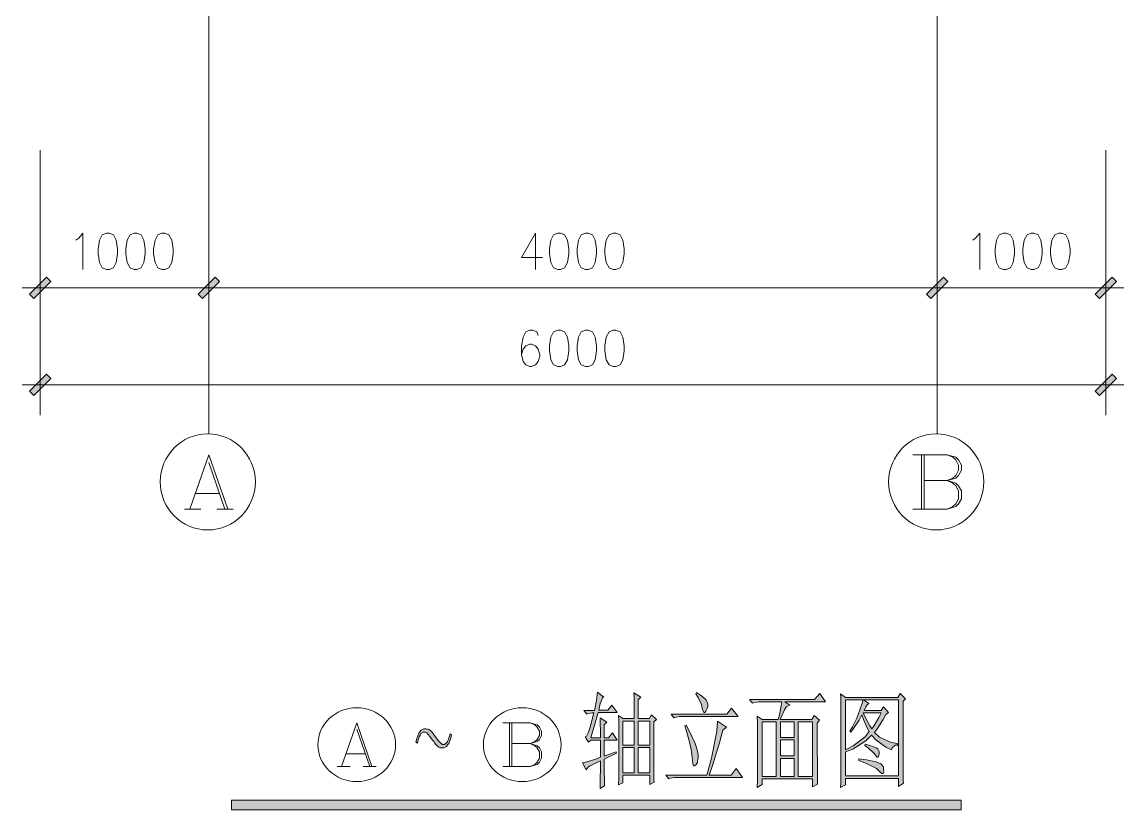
# Model space of a CAD drawing. Header units: millimetres. Extents: x 0 to 586, y 0 to 414.
# Drawn here: x 239.2 to 328.7, y 220.7 to 284.7 of the extents above; entities that cross this region are included whole.
import ezdxf

# ---------------------------------------------------------------- set-up
doc = ezdxf.new("R2010")
doc.units = ezdxf.units.MM

msp = doc.modelspace()

# ---------------------------------------------------------------- hatches: boundary and pattern name
h = msp.add_hatch(color=0)
h.dxf.hatch_style = 2
h.paths.add_polyline_path([(241.194167, 263.973028), (241.543417, 263.623778), (240.164056, 262.244417), (239.814806, 262.593667)])
h = msp.add_hatch(color=0)
h.dxf.hatch_style = 2
h.paths.add_polyline_path([(254.881944, 263.973028), (255.231194, 263.623778), (253.851833, 262.244417), (253.502583, 262.593667)])
h = msp.add_hatch(color=0)
h.dxf.hatch_style = 2
h.paths.add_polyline_path([(253.851833, 262.244417), (253.502583, 262.593667), (254.881944, 263.973028), (255.231194, 263.623778)])
h = msp.add_hatch(color=0)
h.dxf.hatch_style = 2
h.paths.add_polyline_path([(313.005611, 262.244417), (312.656361, 262.593667), (314.035722, 263.973028), (314.384972, 263.623778)])
h = msp.add_hatch(color=0)
h.dxf.hatch_style = 2
h.paths.add_polyline_path([(314.035722, 263.973028), (314.384972, 263.623778), (313.005611, 262.244417), (312.656361, 262.593667)])
h = msp.add_hatch(color=0)
h.dxf.hatch_style = 2
h.paths.add_polyline_path([(326.693389, 262.244417), (326.344139, 262.593667), (327.727028, 263.973028), (328.07275, 263.623778)])
h = msp.add_hatch(color=0)
h.dxf.hatch_style = 2
h.paths.add_polyline_path([(241.194167, 256.084917), (241.543417, 255.739194), (240.164056, 254.356306), (239.814806, 254.705556)])
h = msp.add_hatch(color=0)
h.dxf.hatch_style = 2
h.paths.add_polyline_path([(326.693389, 254.356306), (326.344139, 254.705556), (327.727028, 256.084917), (328.07275, 255.739194)])
h = msp.add_hatch(color=0)
h.dxf.hatch_style = 2
h.paths.add_polyline_path([(286.487306, 224.804111), (286.487306, 224.010361), (286.501417, 222.937917), (286.515528, 222.655694), (286.145111, 222.422861), (286.159222, 223.068444), (286.173333, 224.193806), (286.173333, 224.673583), (285.774694, 224.490139), (285.27375, 224.243194), (285.167917, 224.176167), (285.009167, 223.943333), (284.716361, 224.507778), (285.076194, 224.588917), (285.802917, 224.82175), (286.173333, 224.969917), (286.173333, 226.356333), (285.404278, 226.356333), (285.192611, 226.194056), (284.928028, 226.620917), (285.033861, 226.687944), (285.213778, 227.001917), (285.287861, 227.248861), (285.358417, 227.499333), (285.538333, 228.159028), (285.644167, 228.571778), (285.496, 228.571778), (285.206722, 228.522389), (285.062083, 228.473), (284.822194, 228.769333), (285.697083, 228.769333), (285.75, 229.019806), (285.827611, 229.432556), (285.855833, 229.594833), (285.880528, 229.760639), (285.919333, 230.09225), (285.933444, 230.254528), (286.462611, 229.859417), (286.370889, 229.859417), (286.159222, 229.333778), (286.039278, 228.804611), (286.780111, 228.804611), (287.097611, 229.199722), (287.545639, 228.607056), (285.986361, 228.607056), (285.404278, 226.557417), (286.173333, 226.557417), (286.173333, 227.019556), (286.159222, 227.827417), (286.145111, 228.176667), (286.698972, 227.813306), (286.487306, 227.612222), (286.487306, 226.557417), (286.833028, 226.557417), (287.150528, 226.952528), (287.545639, 226.356333), (286.487306, 226.356333), (286.487306, 225.068694), (287.439806, 225.400306), (287.468028, 225.301528)])
h = msp.add_hatch(color=0)
h.paths.add_polyline_path([(290.505444, 223.7105), (290.505444, 223.512944), (290.519556, 223.131944), (290.533667, 222.952028), (290.191472, 222.750944), (290.191472, 223.512944), (287.997194, 223.512944), (287.997194, 222.885), (287.651472, 222.719194), (287.665583, 223.248361), (287.679694, 224.684167), (287.679694, 225.594333), (287.679694, 226.5045), (287.665583, 227.890917), (287.651472, 228.370694), (287.997194, 228.106111), (288.921472, 228.106111), (288.921472, 228.850472), (288.907361, 229.891167), (288.89325, 230.191028), (289.450639, 229.859417), (289.238972, 229.626583), (289.238972, 228.106111), (290.16325, 228.106111), (290.322, 228.402444), (290.717111, 228.039083), (290.505444, 227.841528)])
h.paths.add_polyline_path([(289.238972, 225.760139), (289.238972, 223.7105), (290.191472, 223.7105), (290.191472, 225.760139)])
h.paths.add_polyline_path([(287.997194, 225.760139), (287.997194, 223.7105), (288.921472, 223.7105), (288.921472, 225.760139)])
h.paths.add_polyline_path([(289.238972, 227.908556), (289.238972, 225.957694), (290.191472, 225.957694), (290.191472, 227.908556)])
h.paths.add_polyline_path([(287.997194, 227.908556), (287.997194, 225.957694), (288.921472, 225.957694), (288.921472, 227.908556)])
h = msp.add_hatch(color=0)
h.dxf.hatch_style = 2
h.paths.add_polyline_path([(293.969722, 230.21925), (294.287222, 230.021694), (294.678806, 229.718306), (294.749361, 229.608944), (294.823444, 229.503111), (294.894, 229.294972), (294.894, 229.196194), (294.894, 229.115056), (294.841083, 228.924556), (294.788167, 228.815194), (294.73525, 228.709361), (294.657639, 228.6), (294.629417, 228.6), (294.5765, 228.6), (294.484778, 228.783444), (294.445972, 228.963361), (294.378944, 229.245583), (294.114361, 229.824139), (293.916806, 230.120472)])
h = msp.add_hatch(color=0)
h.paths.add_polyline_path([(300.605472, 228.042611), (300.711306, 228.420083), (300.855944, 229.132694), (300.89475, 229.464306), (299.204944, 229.464306), (299.007389, 229.464306), (298.661667, 229.414917), (298.517028, 229.365528), (298.277139, 229.661861), (303.565278, 229.661861), (303.988611, 230.15575), (304.464861, 229.464306), (301.159333, 229.464306), (301.557972, 229.199722), (301.293389, 229.100944), (301.134639, 228.818722), (300.870056, 228.289556), (300.764222, 228.042611), (303.353611, 228.042611), (303.540583, 228.370694), (303.963917, 227.975583), (303.776944, 227.74275), (303.776944, 226.257556), (303.791056, 223.781056), (303.805167, 222.78975), (303.406528, 222.556917), (303.406528, 223.216611), (299.310778, 223.216611), (299.310778, 222.754472), (298.912139, 222.525167), (298.92625, 223.103722), (298.940361, 224.581861), (298.940361, 225.481444), (298.940361, 226.381028), (298.92625, 227.792139), (298.912139, 228.303667), (299.310778, 228.042611)])
h.paths.add_polyline_path([(302.242361, 227.841528), (302.242361, 223.414167), (303.406528, 223.414167), (303.406528, 227.841528)])
h.paths.add_polyline_path([(299.310778, 227.841528), (299.310778, 223.414167), (300.446722, 223.414167), (300.446722, 227.841528)])
h.paths.add_polyline_path([(300.788917, 224.874667), (300.788917, 223.414167), (301.900167, 223.414167), (301.900167, 224.874667)])
h.paths.add_polyline_path([(300.788917, 226.388083), (300.788917, 225.072222), (301.900167, 225.072222), (301.900167, 226.388083)])
h.paths.add_polyline_path([(300.788917, 227.841528), (300.788917, 226.585639), (301.900167, 226.585639), (301.900167, 227.841528)])
h = msp.add_hatch(color=0)
h.paths.add_polyline_path([(310.754889, 229.527806), (310.754889, 224.045639), (310.754889, 223.714028), (310.769, 223.117833), (310.783111, 222.856778), (310.384472, 222.592194), (310.384472, 223.251889), (306.077056, 223.251889), (306.077056, 222.722722), (305.681944, 222.525167), (305.692528, 222.856778), (305.706639, 223.534111), (305.706639, 223.879833), (305.706639, 228.868111), (305.706639, 229.150333), (305.692528, 229.778278), (305.681944, 230.124), (306.077056, 229.827667), (310.331556, 229.827667), (310.518528, 230.15575), (310.941861, 229.725361)])
h.paths.add_polyline_path([(306.077056, 223.449444), (310.384472, 223.449444), (310.384472, 229.630111), (307.5305, 229.630111), (307.982056, 229.33025), (307.823306, 229.231472), (307.742167, 229.083306), (307.622222, 228.850472), (307.583417, 228.769333), (308.983944, 228.769333), (309.170917, 229.065667), (309.566028, 228.603528), (309.354361, 228.437722), (309.128583, 228.042611), (308.666444, 227.315889), (308.430083, 226.984278), (308.839306, 226.606806), (309.777694, 226.158778), (310.306861, 226.09175), (310.306861, 225.961222), (310.109306, 225.943583), (309.858833, 225.746028), (309.805917, 225.566111), (309.34025, 225.777778), (308.535917, 226.373972), (308.190194, 226.754972), (307.728056, 226.292833), (306.67325, 225.6155), (306.077056, 225.400306)])
h.paths.add_polyline_path([(306.077056, 229.630111), (306.077056, 225.566111), (306.697944, 225.894194), (307.664556, 226.638556), (308.00675, 227.051306), (307.833889, 227.347639), (307.5305, 228.024972), (307.399972, 228.405972), (307.188306, 227.993222), (306.73675, 227.29825), (306.500389, 227.019556), (306.41925, 227.083056), (306.630917, 227.432306), (306.99075, 228.151972), (307.135389, 228.522389), (307.280028, 228.892806), (307.452889, 229.446667), (307.477583, 229.630111)])
h.paths.add_polyline_path([(307.505806, 228.571778), (307.68925, 228.159028), (308.045556, 227.513444), (308.218417, 227.280611), (308.401861, 227.545194), (308.772278, 228.190778), (308.95925, 228.571778)])
h = msp.add_hatch(color=0)
h.dxf.hatch_style = 2
h.paths.add_polyline_path([(291.9095, 228.473), (296.428583, 228.473), (296.823694, 228.966889), (297.352861, 228.275444), (292.780861, 228.275444), (292.608, 228.275444), (292.2905, 228.226056), (292.145861, 228.176667)])
h = msp.add_hatch(color=0)
h.dxf.hatch_style = 2
h.paths.add_polyline_path([(296.111083, 227.181833), (295.832389, 226.141139), (295.278528, 224.310222), (294.999833, 223.516472), (296.799, 223.516472), (297.194111, 224.045639), (297.723278, 223.318917), (292.357528, 223.318917), (292.184667, 223.318917), (291.867167, 223.269528), (291.722528, 223.216611), (291.486167, 223.516472), (294.816389, 223.516472), (295.200917, 224.902889), (295.634833, 227.100694), (295.68775, 227.912083), (296.400361, 227.414667)])
h = msp.add_hatch(color=0)
h.dxf.hatch_style = 2
h.paths.add_polyline_path([(293.123056, 227.580472), (293.454667, 226.952528), (293.863889, 226.077639), (293.945028, 225.830694), (294.022639, 225.580222), (294.103778, 225.167472), (294.103778, 225.001667), (294.103778, 224.938167), (294.082611, 224.761778), (294.061444, 224.655944), (294.043806, 224.546583), (293.937972, 224.373722), (293.849778, 224.310222), (293.765111, 224.243194), (293.666333, 224.44075), (293.652222, 224.705333), (293.627528, 224.969917), (293.52875, 225.590806), (293.454667, 225.943583), (293.380583, 226.299889), (293.165389, 227.086583), (293.017222, 227.513444)])
h = msp.add_hatch(color=0)
h.dxf.hatch_style = 2
h.paths.add_polyline_path([(272.372667, 226.578583), (272.309167, 226.66325), (272.189222, 226.811417), (272.136306, 226.878444), (272.083389, 226.941944), (271.952861, 227.008972), (271.871722, 227.008972), (271.765889, 227.008972), (271.596556, 226.8855), (271.529528, 226.762028), (271.4625, 226.638556), (271.356667, 226.314), (271.317861, 226.116444), (271.187333, 226.183472), (271.250833, 226.497444), (271.416639, 226.927833), (271.515417, 227.04425), (271.614194, 227.160667), (271.832917, 227.277083), (271.952861, 227.277083), (272.005778, 227.277083), (272.122194, 227.259444), (272.189222, 227.241806), (272.25625, 227.227694), (272.386778, 227.125389), (272.453806, 227.04425), (272.506722, 226.994861), (272.626667, 226.843167), (272.690167, 226.744389), (272.757194, 226.645611), (272.877139, 226.479806), (272.930056, 226.412778), (272.993556, 226.331639), (273.120556, 226.190528), (273.180528, 226.130556), (273.2405, 226.074111), (273.353389, 226.014139), (273.406306, 226.014139), (273.508611, 226.014139), (273.681472, 226.130556), (273.7485, 226.246972), (273.815528, 226.363389), (273.921361, 226.680889), (273.960167, 226.878444), (274.090694, 226.811417), (274.023667, 226.515083), (273.861389, 226.09175), (273.762611, 225.968278), (273.663833, 225.844806), (273.445111, 225.721333), (273.325167, 225.721333), (273.27225, 225.721333), (273.159361, 225.746028), (273.099389, 225.770722), (273.042944, 225.795417), (272.915944, 225.883611), (272.848917, 225.950639), (272.810111, 226.000028), (272.704278, 226.148194), (272.63725, 226.2505), (272.57375, 226.331639), (272.439694, 226.497444)])
h = msp.add_hatch(color=0)
h.dxf.hatch_style = 2
h.paths.add_polyline_path([(307.664556, 226.024722), (307.982056, 225.943583), (308.430083, 225.795417), (308.560611, 225.728389), (308.694667, 225.664889), (308.814611, 225.439111), (308.8005, 225.283889), (308.786389, 225.128667), (308.733472, 224.969917), (308.694667, 224.969917), (308.655861, 224.969917), (308.560611, 225.054583), (308.507694, 225.135722), (308.377167, 225.301528), (307.939722, 225.696639), (307.636333, 225.925944)])
h = msp.add_hatch(color=0)
h.dxf.hatch_style = 2
h.paths.add_polyline_path([(307.160083, 224.835861), (307.770389, 224.754722), (308.567667, 224.595972), (308.761694, 224.521889), (308.952194, 224.447806), (309.156806, 224.193806), (309.170917, 224.010361), (309.1815, 223.830444), (309.128583, 223.650528), (309.065083, 223.650528), (309.026278, 223.650528), (308.892222, 223.749306), (308.8005, 223.848083), (308.602944, 224.045639), (307.780972, 224.4725), (307.160083, 224.705333)])
h = msp.add_hatch(color=0)
h.dxf.hatch_style = 2
h.paths.add_polyline_path([(256.204861, 220.687194), (256.204861, 221.477417), (315.475056, 221.477417), (315.475056, 220.687194)])

# ---------------------------------------------------------------- linework, layer by layer
at = {"color": 0, "lineweight": 0}
for points in [[(254.366889, 378.273028), (254.366889, 277.230417)], [(313.520667, 378.273028), (313.520667, 277.230417)], [(254.366889, 251.276556), (254.366889, 277.230417)], [(313.520667, 251.276556), (313.520667, 277.230417)], [(240.679111, 274.274139), (240.679111, 252.758222)], [(327.208444, 274.274139), (327.208444, 252.758222)], [(243.578944, 266.982222), (243.804722, 267.123333), (244.143389, 267.546667), (244.143389, 264.586861)], [(280.902833, 267.546667), (279.773944, 265.574639), (281.46375, 265.574639)], [(280.902833, 267.546667), (280.902833, 264.586861)], [(316.4205, 266.982222), (316.646278, 267.123333), (316.984944, 267.546667), (316.984944, 264.586861)], [(242.15725, 263.108722), (239.200972, 263.108722)], [(254.356306, 263.108722), (240.689694, 263.108722)], [(255.845028, 263.108722), (252.88875, 263.108722)], [(252.88875, 263.108722), (255.845028, 263.108722)], [(313.510083, 263.108722), (254.377472, 263.108722)], [(312.042528, 263.108722), (314.998806, 263.108722)], [(314.998806, 263.108722), (312.042528, 263.108722)], [(313.53125, 263.108722), (327.201389, 263.108722)], [(325.730306, 263.108722), (328.690111, 263.108722)], [(281.128611, 259.235222), (281.015722, 259.517444), (280.677056, 259.658556), (280.451278, 259.658556), (280.112611, 259.517444), (279.886833, 259.094111), (279.773944, 258.392083), (279.773944, 257.686528), (279.886833, 257.122083), (280.112611, 256.839861), (280.451278, 256.69875), (280.564167, 256.69875), (280.902833, 256.839861), (281.128611, 257.122083), (281.2415, 257.545417), (281.2415, 257.686528), (281.128611, 258.109861), (280.902833, 258.392083), (280.564167, 258.533194), (280.451278, 258.533194), (280.112611, 258.392083), (279.886833, 258.109861), (279.773944, 257.686528)], [(242.15725, 255.220611), (239.200972, 255.220611)], [(327.201389, 255.220611), (240.689694, 255.220611)], [(325.730306, 255.220611), (328.690111, 255.220611)], [(254.366889, 249.544417), (252.832306, 245.127639)], [(254.366889, 249.544417), (255.901472, 245.127639)], [(254.366889, 248.912944), (255.68275, 245.127639)], [(311.548639, 249.544417), (314.332056, 249.544417), (315.030556, 249.33275), (315.259861, 249.121083), (315.492694, 248.701278), (315.492694, 248.281472), (315.259861, 247.861667), (315.030556, 247.65), (314.332056, 247.438333)], [(312.247139, 245.127639), (312.247139, 249.544417)], [(312.476444, 249.544417), (312.476444, 245.127639)], [(314.332056, 249.544417), (314.797722, 249.33275), (315.030556, 249.121083), (315.259861, 248.701278), (315.259861, 248.281472), (315.030556, 247.861667), (314.797722, 247.65), (314.332056, 247.438333)], [(312.476444, 247.438333), (314.332056, 247.438333), (315.030556, 247.230194), (315.259861, 247.018528), (315.492694, 246.598722), (315.492694, 245.96725), (315.259861, 245.547444), (315.030556, 245.335778), (314.332056, 245.127639), (311.548639, 245.127639)], [(314.332056, 247.438333), (314.797722, 247.230194), (315.030556, 247.018528), (315.259861, 246.598722), (315.259861, 245.96725), (315.030556, 245.547444), (314.797722, 245.335778), (314.332056, 245.127639)], [(253.26975, 246.387056), (255.241778, 246.387056)], [(252.394861, 245.127639), (253.710722, 245.127639)], [(255.023056, 245.127639), (256.338917, 245.127639)], [(266.3825, 227.756861), (265.154833, 224.225556)], [(266.3825, 227.756861), (267.610167, 224.225556)], [(278.242889, 227.756861), (280.472444, 227.756861), (281.026306, 227.591056), (281.213278, 227.421722), (281.40025, 227.086583), (281.40025, 226.747917), (281.213278, 226.412778), (281.026306, 226.243444), (280.472444, 226.074111)], [(278.800278, 224.225556), (278.800278, 227.756861)], [(278.98725, 227.756861), (278.98725, 224.225556)], [(280.472444, 227.756861), (280.842861, 227.591056), (281.026306, 227.421722), (281.213278, 227.086583), (281.213278, 226.747917), (281.026306, 226.412778), (280.842861, 226.243444), (280.472444, 226.074111)], [(266.3825, 227.252389), (267.433778, 224.225556)], [(278.98725, 226.074111), (280.472444, 226.074111), (281.026306, 225.908306), (281.213278, 225.738972), (281.40025, 225.403833), (281.40025, 224.899361), (281.213278, 224.560694), (281.026306, 224.391361), (280.472444, 224.225556), (278.242889, 224.225556)], [(280.472444, 226.074111), (280.842861, 225.908306), (281.026306, 225.738972), (281.213278, 225.403833), (281.213278, 224.899361), (281.026306, 224.560694), (280.842861, 224.391361), (280.472444, 224.225556)], [(265.504083, 225.2345), (267.084528, 225.2345)], [(264.805583, 224.225556), (265.856861, 224.225556)], [(266.908139, 224.225556), (267.959417, 224.225556)]]:
    msp.add_lwpolyline(points, dxfattribs=at)
for points in [[(246.058972, 267.546667), (245.720306, 267.405556), (245.494528, 266.982222), (245.381639, 266.276667), (245.381639, 265.856861), (245.494528, 265.151306), (245.720306, 264.727972), (246.058972, 264.586861), (246.28475, 264.586861), (246.619889, 264.727972), (246.845667, 265.151306), (246.958556, 265.856861), (246.958556, 266.276667), (246.845667, 266.982222), (246.619889, 267.405556), (246.28475, 267.546667)], [(248.309694, 267.546667), (247.974556, 267.405556), (247.748778, 266.982222), (247.635889, 266.276667), (247.635889, 265.856861), (247.748778, 265.151306), (247.974556, 264.727972), (248.309694, 264.586861), (248.535472, 264.586861), (248.874139, 264.727972), (249.099917, 265.151306), (249.212806, 265.856861), (249.212806, 266.276667), (249.099917, 266.982222), (248.874139, 267.405556), (248.535472, 267.546667)], [(250.563944, 267.546667), (250.225278, 267.405556), (250.003028, 266.982222), (249.890139, 266.276667), (249.890139, 265.856861), (250.003028, 265.151306), (250.225278, 264.727972), (250.563944, 264.586861), (250.789722, 264.586861), (251.128389, 264.727972), (251.354167, 265.151306), (251.467056, 265.856861), (251.467056, 266.276667), (251.354167, 266.982222), (251.128389, 267.405556), (250.789722, 267.546667)], [(282.705528, 267.546667), (282.366861, 267.405556), (282.141083, 266.982222), (282.028194, 266.276667), (282.028194, 265.856861), (282.141083, 265.151306), (282.366861, 264.727972), (282.705528, 264.586861), (282.931306, 264.586861), (283.266444, 264.727972), (283.492222, 265.151306), (283.605111, 265.856861), (283.605111, 266.276667), (283.492222, 266.982222), (283.266444, 267.405556), (282.931306, 267.546667)], [(284.959778, 267.546667), (284.621111, 267.405556), (284.395333, 266.982222), (284.282444, 266.276667), (284.282444, 265.856861), (284.395333, 265.151306), (284.621111, 264.727972), (284.959778, 264.586861), (285.182028, 264.586861), (285.520694, 264.727972), (285.746472, 265.151306), (285.859361, 265.856861), (285.859361, 266.276667), (285.746472, 266.982222), (285.520694, 267.405556), (285.182028, 267.546667)], [(287.2105, 267.546667), (286.875361, 267.405556), (286.649583, 266.982222), (286.536694, 266.276667), (286.536694, 265.856861), (286.649583, 265.151306), (286.875361, 264.727972), (287.2105, 264.586861), (287.436278, 264.586861), (287.774944, 264.727972), (288.000722, 265.151306), (288.113611, 265.856861), (288.113611, 266.276667), (288.000722, 266.982222), (287.774944, 267.405556), (287.436278, 267.546667)], [(318.900528, 267.546667), (318.561861, 267.405556), (318.336083, 266.982222), (318.223194, 266.276667), (318.223194, 265.856861), (318.336083, 265.151306), (318.561861, 264.727972), (318.900528, 264.586861), (319.126306, 264.586861), (319.464972, 264.727972), (319.69075, 265.151306), (319.803639, 265.856861), (319.803639, 266.276667), (319.69075, 266.982222), (319.464972, 267.405556), (319.126306, 267.546667)], [(321.154778, 267.546667), (320.816111, 267.405556), (320.590333, 266.982222), (320.477444, 266.276667), (320.477444, 265.856861), (320.590333, 265.151306), (320.816111, 264.727972), (321.154778, 264.586861), (321.380556, 264.586861), (321.719222, 264.727972), (321.941472, 265.151306), (322.054361, 265.856861), (322.054361, 266.276667), (321.941472, 266.982222), (321.719222, 267.405556), (321.380556, 267.546667)], [(323.409028, 267.546667), (323.070361, 267.405556), (322.844583, 266.982222), (322.731694, 266.276667), (322.731694, 265.856861), (322.844583, 265.151306), (323.070361, 264.727972), (323.409028, 264.586861), (323.634806, 264.586861), (323.969944, 264.727972), (324.195722, 265.151306), (324.308611, 265.856861), (324.308611, 266.276667), (324.195722, 266.982222), (323.969944, 267.405556), (323.634806, 267.546667)], [(241.194167, 263.973028), (241.543417, 263.623778), (240.164056, 262.244417), (239.814806, 262.593667)], [(254.881944, 263.973028), (255.231194, 263.623778), (253.851833, 262.244417), (253.502583, 262.593667)], [(253.851833, 262.244417), (253.502583, 262.593667), (254.881944, 263.973028), (255.231194, 263.623778)], [(313.005611, 262.244417), (312.656361, 262.593667), (314.035722, 263.973028), (314.384972, 263.623778)], [(314.035722, 263.973028), (314.384972, 263.623778), (313.005611, 262.244417), (312.656361, 262.593667)], [(326.693389, 262.244417), (326.344139, 262.593667), (327.727028, 263.973028), (328.07275, 263.623778)], [(282.705528, 259.658556), (282.366861, 259.517444), (282.141083, 259.094111), (282.028194, 258.392083), (282.028194, 257.96875), (282.141083, 257.263194), (282.366861, 256.839861), (282.705528, 256.69875), (282.931306, 256.69875), (283.266444, 256.839861), (283.492222, 257.263194), (283.605111, 257.96875), (283.605111, 258.392083), (283.492222, 259.094111), (283.266444, 259.517444), (282.931306, 259.658556)], [(284.959778, 259.658556), (284.621111, 259.517444), (284.395333, 259.094111), (284.282444, 258.392083), (284.282444, 257.96875), (284.395333, 257.263194), (284.621111, 256.839861), (284.959778, 256.69875), (285.182028, 256.69875), (285.520694, 256.839861), (285.746472, 257.263194), (285.859361, 257.96875), (285.859361, 258.392083), (285.746472, 259.094111), (285.520694, 259.517444), (285.182028, 259.658556)], [(287.2105, 259.658556), (286.875361, 259.517444), (286.649583, 259.094111), (286.536694, 258.392083), (286.536694, 257.96875), (286.649583, 257.263194), (286.875361, 256.839861), (287.2105, 256.69875), (287.436278, 256.69875), (287.774944, 256.839861), (288.000722, 257.263194), (288.113611, 257.96875), (288.113611, 258.392083), (288.000722, 259.094111), (287.774944, 259.517444), (287.436278, 259.658556)], [(241.194167, 256.084917), (241.543417, 255.739194), (240.164056, 254.356306), (239.814806, 254.705556)], [(326.693389, 254.356306), (326.344139, 254.705556), (327.727028, 256.084917), (328.07275, 255.739194)], [(286.487306, 224.804111), (286.487306, 224.010361), (286.501417, 222.937917), (286.515528, 222.655694), (286.145111, 222.422861), (286.159222, 223.068444), (286.173333, 224.193806), (286.173333, 224.673583), (285.774694, 224.490139), (285.27375, 224.243194), (285.167917, 224.176167), (285.009167, 223.943333), (284.716361, 224.507778), (285.076194, 224.588917), (285.802917, 224.82175), (286.173333, 224.969917), (286.173333, 226.356333), (285.404278, 226.356333), (285.192611, 226.194056), (284.928028, 226.620917), (285.033861, 226.687944), (285.213778, 227.001917), (285.287861, 227.248861), (285.358417, 227.499333), (285.538333, 228.159028), (285.644167, 228.571778), (285.496, 228.571778), (285.206722, 228.522389), (285.062083, 228.473), (284.822194, 228.769333), (285.697083, 228.769333), (285.75, 229.019806), (285.827611, 229.432556), (285.855833, 229.594833), (285.880528, 229.760639), (285.919333, 230.09225), (285.933444, 230.254528), (286.462611, 229.859417), (286.370889, 229.859417), (286.159222, 229.333778), (286.039278, 228.804611), (286.780111, 228.804611), (287.097611, 229.199722), (287.545639, 228.607056), (285.986361, 228.607056), (285.404278, 226.557417), (286.173333, 226.557417), (286.173333, 227.019556), (286.159222, 227.827417), (286.145111, 228.176667), (286.698972, 227.813306), (286.487306, 227.612222), (286.487306, 226.557417), (286.833028, 226.557417), (287.150528, 226.952528), (287.545639, 226.356333), (286.487306, 226.356333), (286.487306, 225.068694), (287.439806, 225.400306), (287.468028, 225.301528)], [(290.505444, 223.7105), (290.505444, 223.512944), (290.519556, 223.131944), (290.533667, 222.952028), (290.191472, 222.750944), (290.191472, 223.512944), (287.997194, 223.512944), (287.997194, 222.885), (287.651472, 222.719194), (287.665583, 223.248361), (287.679694, 224.684167), (287.679694, 225.594333), (287.679694, 226.5045), (287.665583, 227.890917), (287.651472, 228.370694), (287.997194, 228.106111), (288.921472, 228.106111), (288.921472, 228.850472), (288.907361, 229.891167), (288.89325, 230.191028), (289.450639, 229.859417), (289.238972, 229.626583), (289.238972, 228.106111), (290.16325, 228.106111), (290.322, 228.402444), (290.717111, 228.039083), (290.505444, 227.841528)], [(293.969722, 230.21925), (294.287222, 230.021694), (294.678806, 229.718306), (294.749361, 229.608944), (294.823444, 229.503111), (294.894, 229.294972), (294.894, 229.196194), (294.894, 229.115056), (294.841083, 228.924556), (294.788167, 228.815194), (294.73525, 228.709361), (294.657639, 228.6), (294.629417, 228.6), (294.5765, 228.6), (294.484778, 228.783444), (294.445972, 228.963361), (294.378944, 229.245583), (294.114361, 229.824139), (293.916806, 230.120472)], [(300.605472, 228.042611), (300.711306, 228.420083), (300.855944, 229.132694), (300.89475, 229.464306), (299.204944, 229.464306), (299.007389, 229.464306), (298.661667, 229.414917), (298.517028, 229.365528), (298.277139, 229.661861), (303.565278, 229.661861), (303.988611, 230.15575), (304.464861, 229.464306), (301.159333, 229.464306), (301.557972, 229.199722), (301.293389, 229.100944), (301.134639, 228.818722), (300.870056, 228.289556), (300.764222, 228.042611), (303.353611, 228.042611), (303.540583, 228.370694), (303.963917, 227.975583), (303.776944, 227.74275), (303.776944, 226.257556), (303.791056, 223.781056), (303.805167, 222.78975), (303.406528, 222.556917), (303.406528, 223.216611), (299.310778, 223.216611), (299.310778, 222.754472), (298.912139, 222.525167), (298.92625, 223.103722), (298.940361, 224.581861), (298.940361, 225.481444), (298.940361, 226.381028), (298.92625, 227.792139), (298.912139, 228.303667), (299.310778, 228.042611)], [(310.754889, 229.527806), (310.754889, 224.045639), (310.754889, 223.714028), (310.769, 223.117833), (310.783111, 222.856778), (310.384472, 222.592194), (310.384472, 223.251889), (306.077056, 223.251889), (306.077056, 222.722722), (305.681944, 222.525167), (305.692528, 222.856778), (305.706639, 223.534111), (305.706639, 223.879833), (305.706639, 228.868111), (305.706639, 229.150333), (305.692528, 229.778278), (305.681944, 230.124), (306.077056, 229.827667), (310.331556, 229.827667), (310.518528, 230.15575), (310.941861, 229.725361)], [(306.077056, 223.449444), (310.384472, 223.449444), (310.384472, 229.630111), (307.5305, 229.630111), (307.982056, 229.33025), (307.823306, 229.231472), (307.742167, 229.083306), (307.622222, 228.850472), (307.583417, 228.769333), (308.983944, 228.769333), (309.170917, 229.065667), (309.566028, 228.603528), (309.354361, 228.437722), (309.128583, 228.042611), (308.666444, 227.315889), (308.430083, 226.984278), (308.839306, 226.606806), (309.777694, 226.158778), (310.306861, 226.09175), (310.306861, 225.961222), (310.109306, 225.943583), (309.858833, 225.746028), (309.805917, 225.566111), (309.34025, 225.777778), (308.535917, 226.373972), (308.190194, 226.754972), (307.728056, 226.292833), (306.67325, 225.6155), (306.077056, 225.400306)], [(306.077056, 229.630111), (306.077056, 225.566111), (306.697944, 225.894194), (307.664556, 226.638556), (308.00675, 227.051306), (307.833889, 227.347639), (307.5305, 228.024972), (307.399972, 228.405972), (307.188306, 227.993222), (306.73675, 227.29825), (306.500389, 227.019556), (306.41925, 227.083056), (306.630917, 227.432306), (306.99075, 228.151972), (307.135389, 228.522389), (307.280028, 228.892806), (307.452889, 229.446667), (307.477583, 229.630111)], [(291.9095, 228.473), (296.428583, 228.473), (296.823694, 228.966889), (297.352861, 228.275444), (292.780861, 228.275444), (292.608, 228.275444), (292.2905, 228.226056), (292.145861, 228.176667)], [(307.505806, 228.571778), (307.68925, 228.159028), (308.045556, 227.513444), (308.218417, 227.280611), (308.401861, 227.545194), (308.772278, 228.190778), (308.95925, 228.571778)], [(287.997194, 227.908556), (287.997194, 225.957694), (288.921472, 225.957694), (288.921472, 227.908556)], [(289.238972, 227.908556), (289.238972, 225.957694), (290.191472, 225.957694), (290.191472, 227.908556)], [(296.111083, 227.181833), (295.832389, 226.141139), (295.278528, 224.310222), (294.999833, 223.516472), (296.799, 223.516472), (297.194111, 224.045639), (297.723278, 223.318917), (292.357528, 223.318917), (292.184667, 223.318917), (291.867167, 223.269528), (291.722528, 223.216611), (291.486167, 223.516472), (294.816389, 223.516472), (295.200917, 224.902889), (295.634833, 227.100694), (295.68775, 227.912083), (296.400361, 227.414667)], [(293.123056, 227.580472), (293.454667, 226.952528), (293.863889, 226.077639), (293.945028, 225.830694), (294.022639, 225.580222), (294.103778, 225.167472), (294.103778, 225.001667), (294.103778, 224.938167), (294.082611, 224.761778), (294.061444, 224.655944), (294.043806, 224.546583), (293.937972, 224.373722), (293.849778, 224.310222), (293.765111, 224.243194), (293.666333, 224.44075), (293.652222, 224.705333), (293.627528, 224.969917), (293.52875, 225.590806), (293.454667, 225.943583), (293.380583, 226.299889), (293.165389, 227.086583), (293.017222, 227.513444)], [(299.310778, 227.841528), (299.310778, 223.414167), (300.446722, 223.414167), (300.446722, 227.841528)], [(300.788917, 227.841528), (300.788917, 226.585639), (301.900167, 226.585639), (301.900167, 227.841528)], [(302.242361, 227.841528), (302.242361, 223.414167), (303.406528, 223.414167), (303.406528, 227.841528)], [(272.372667, 226.578583), (272.309167, 226.66325), (272.189222, 226.811417), (272.136306, 226.878444), (272.083389, 226.941944), (271.952861, 227.008972), (271.871722, 227.008972), (271.765889, 227.008972), (271.596556, 226.8855), (271.529528, 226.762028), (271.4625, 226.638556), (271.356667, 226.314), (271.317861, 226.116444), (271.187333, 226.183472), (271.250833, 226.497444), (271.416639, 226.927833), (271.515417, 227.04425), (271.614194, 227.160667), (271.832917, 227.277083), (271.952861, 227.277083), (272.005778, 227.277083), (272.122194, 227.259444), (272.189222, 227.241806), (272.25625, 227.227694), (272.386778, 227.125389), (272.453806, 227.04425), (272.506722, 226.994861), (272.626667, 226.843167), (272.690167, 226.744389), (272.757194, 226.645611), (272.877139, 226.479806), (272.930056, 226.412778), (272.993556, 226.331639), (273.120556, 226.190528), (273.180528, 226.130556), (273.2405, 226.074111), (273.353389, 226.014139), (273.406306, 226.014139), (273.508611, 226.014139), (273.681472, 226.130556), (273.7485, 226.246972), (273.815528, 226.363389), (273.921361, 226.680889), (273.960167, 226.878444), (274.090694, 226.811417), (274.023667, 226.515083), (273.861389, 226.09175), (273.762611, 225.968278), (273.663833, 225.844806), (273.445111, 225.721333), (273.325167, 225.721333), (273.27225, 225.721333), (273.159361, 225.746028), (273.099389, 225.770722), (273.042944, 225.795417), (272.915944, 225.883611), (272.848917, 225.950639), (272.810111, 226.000028), (272.704278, 226.148194), (272.63725, 226.2505), (272.57375, 226.331639), (272.439694, 226.497444)], [(287.997194, 225.760139), (287.997194, 223.7105), (288.921472, 223.7105), (288.921472, 225.760139)], [(289.238972, 225.760139), (289.238972, 223.7105), (290.191472, 223.7105), (290.191472, 225.760139)], [(300.788917, 226.388083), (300.788917, 225.072222), (301.900167, 225.072222), (301.900167, 226.388083)], [(307.664556, 226.024722), (307.982056, 225.943583), (308.430083, 225.795417), (308.560611, 225.728389), (308.694667, 225.664889), (308.814611, 225.439111), (308.8005, 225.283889), (308.786389, 225.128667), (308.733472, 224.969917), (308.694667, 224.969917), (308.655861, 224.969917), (308.560611, 225.054583), (308.507694, 225.135722), (308.377167, 225.301528), (307.939722, 225.696639), (307.636333, 225.925944)], [(300.788917, 224.874667), (300.788917, 223.414167), (301.900167, 223.414167), (301.900167, 224.874667)], [(307.160083, 224.835861), (307.770389, 224.754722), (308.567667, 224.595972), (308.761694, 224.521889), (308.952194, 224.447806), (309.156806, 224.193806), (309.170917, 224.010361), (309.1815, 223.830444), (309.128583, 223.650528), (309.065083, 223.650528), (309.026278, 223.650528), (308.892222, 223.749306), (308.8005, 223.848083), (308.602944, 224.045639), (307.780972, 224.4725), (307.160083, 224.705333)], [(256.204861, 220.687194), (256.204861, 221.477417), (315.475056, 221.477417), (315.475056, 220.687194)]]:
    msp.add_lwpolyline(points, close=True, dxfattribs=at)
for centre, major_axis, ratio in [((254.287514, 247.334264), (0, 3.903486), 0.990059), ((313.441292, 247.334264), (0, 3.903486), 0.990059), ((266.3825, 225.991208), (3.153833, 0), 0.951342), ((279.821569, 225.991208), (3.155597, 0), 0.950811)]:
    msp.add_ellipse(centre, major_axis=major_axis, ratio=ratio, start_param=0, end_param=6.283185, dxfattribs=at)

doc.saveas('drawing.dxf')
